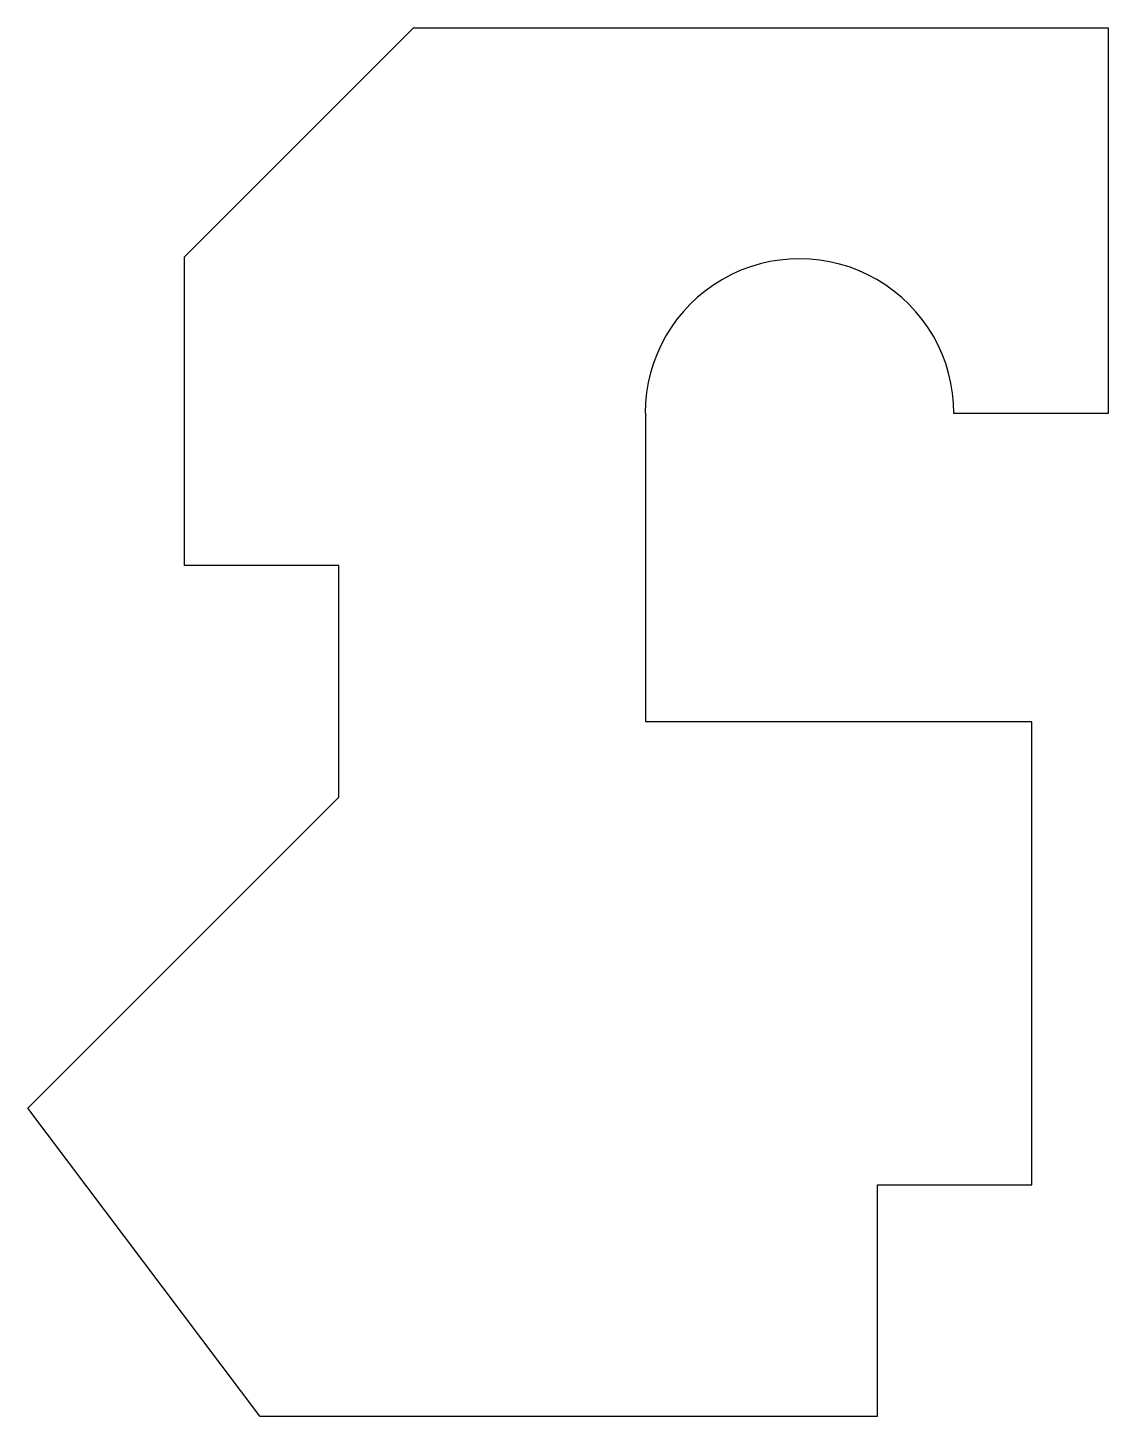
# Model space of a CAD drawing. Header units: inches. Extents: x 30 to 170, y 55 to 235.
import ezdxf

# ---------------------------------------------------------------- set-up
doc = ezdxf.new("R2010")
doc.units = ezdxf.units.IN
doc.header["$MEASUREMENT"] = 0

msp = doc.modelspace()

# ---------------------------------------------------------------- linework, layer by layer
for p, q in [((50.21, 205.24), (79.91, 234.94)), ((79.91, 234.94), (169.91, 234.94)), ((169.91, 234.94), (169.91, 184.94)), ((50.21, 165.24), (50.21, 205.24)), ((110, 145), (110, 185)), ((169.91, 184.94), (149.91, 184.94)), ((70.21, 165.24), (50.21, 165.24)), ((70.21, 135.24), (70.21, 165.24)), ((160, 145), (110, 145)), ((160, 85), (160, 145)), ((29.91, 94.93), (70.21, 135.24)), ((60, 55), (29.91, 94.93)), ((140, 55), (140, 85)), ((140, 85), (160, 85)), ((60, 55), (140, 55))]:
    msp.add_line(p, q)
msp.add_arc((129.91, 185), 20, 359.8148, 180)

doc.saveas('drawing.dxf')
